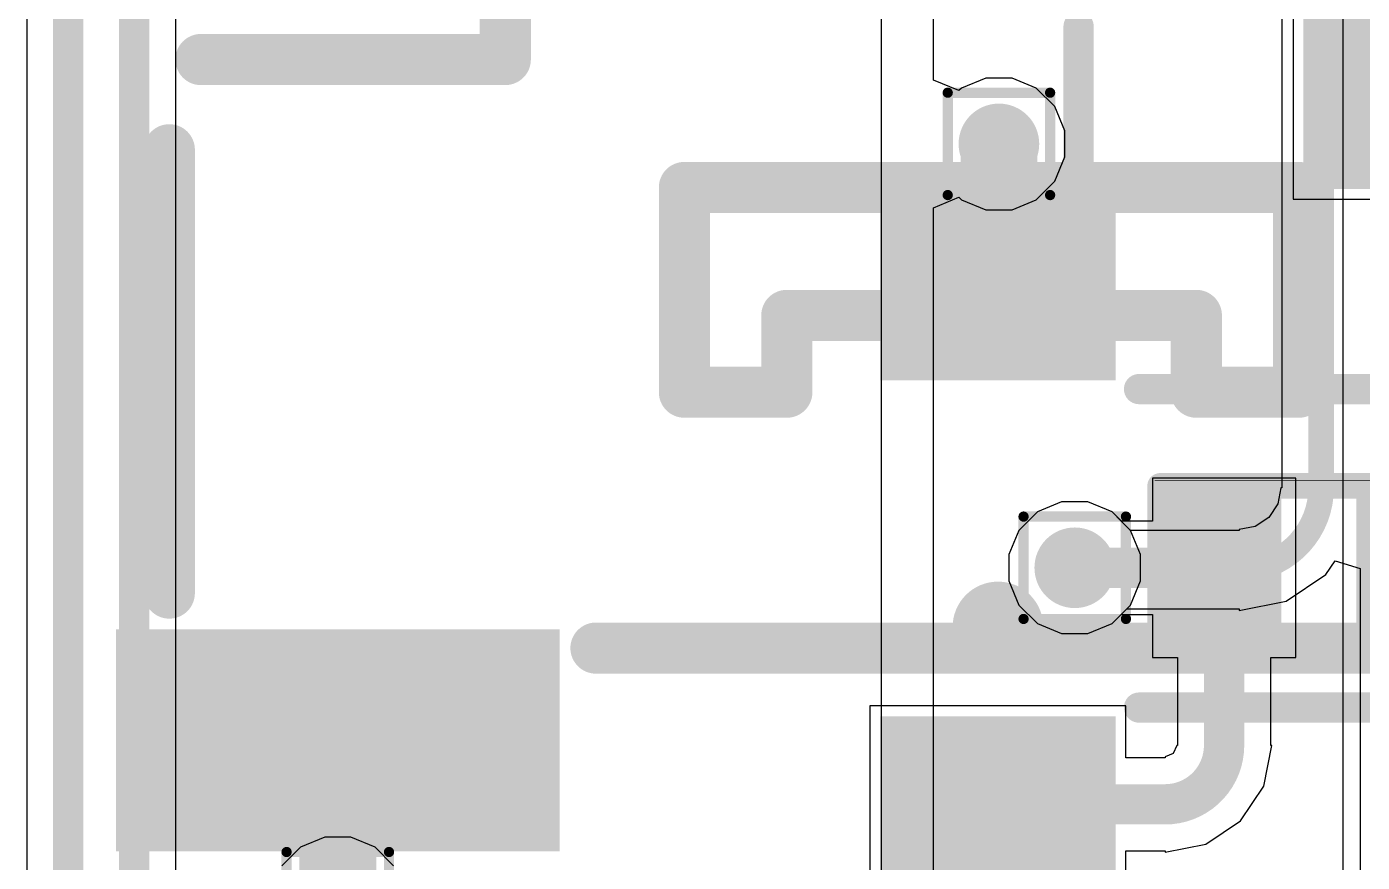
# Model space of a CAD drawing. Header units: inches. Extents: x -12 to 5355, y -7 to 5366.
# Drawn here: x 20.27 to 26.9, y 16.58 to 20.73 of the extents above; entities that cross this region are included whole.
import ezdxf

# ---------------------------------------------------------------- set-up
doc = ezdxf.new("R2010")
doc.units = ezdxf.units.IN
for name, color, linetype in [('BOTTOM LAYER', 5, 'Continuous'), ('Bottom Overlay', 54, 'Continuous'), ('Bottom Paste', 16, 'Continuous'), ('Bottom Solder', 6, 'Continuous'), ('Drill Drawing', 1, 'Continuous'), ('GROUND1', 16, 'Continuous'), ('GROUND2', 156, 'Continuous'), ('POWER', 76, 'Continuous'), ('SIGNAL', 90, 'Continuous'), ('TOP LAYER', 1, 'Continuous'), ('Top Overlay', 2, 'Continuous'), ('Top Paste', 8, 'Continuous'), ('Top Solder', 216, 'Continuous'), ('Via Holes', 16, 'Continuous')]:
    doc.layers.add(name, color=color, linetype=linetype)

# ---------------------------------------------------------------- blocks, each defined once
blk = doc.blocks.new('XUNPU_SMN_303_B_54')
at = {"layer": 'BOTTOM LAYER'}
blk.add_hatch(color=5, dxfattribs=at).paths.add_polyline_path([(5.38, -4.38), (6.38, -4.38), (6.38, -6.48), (5.38, -6.48)])
at = {"layer": 'Bottom Paste'}
blk.add_hatch(color=16, dxfattribs=at).paths.add_polyline_path([(5.38, -4.38), (6.38, -4.38), (6.38, -6.48), (5.38, -6.48)])
at = {"layer": 'Bottom Solder'}
blk.add_hatch(color=6, dxfattribs=at).paths.add_polyline_path([(5.3292, -4.3292), (6.4308, -4.3292), (6.4308, -6.5308), (5.3292, -6.5308)])
at = {"layer": 'Bottom Overlay'}
for points in [[(5.4218, -4.1489, 0.254, 0.254, 0), (5.4219, 5.2888, 0.254, 0.254, 0)], [(4.1518, -0.662, 0.254, 0.254, 0), (3.1358, -0.662, 0.254, 0.254, 0)], [(3.1358, -3.71, 0.254, 0.254, 0), (3.1358, -0.662, 0.254, 0.254, 0)], [(4.1518, -1.17, 0.254, 0.254, 0), (4.1518, -0.662, 0.254, 0.254, 0)], [(3.7708, -3.202, 0.254, 0.254, 0), (3.7708, -1.17, 0.254, 0.254, 0)], [(4.1518, -1.17, 0.254, 0.254, 0), (3.7708, -1.17, 0.254, 0.254, 0)], [(4.1518, -3.202, 0.254, 0.254, 0), (3.7708, -3.202, 0.254, 0.254, 0)], [(4.1518, -3.71, 0.254, 0.254, 0), (4.1518, -3.202, 0.254, 0.254, 0)], [(4.1518, -3.71, 0.254, 0.254, 0), (3.1358, -3.71, 0.254, 0.254, 0)], [(2.5008, -4.599, 0.254, 0.254, 0), (1.2308, -4.599, 0.254, 0.254, 0)], [(2.5008, -6.1089, 0.254, 0.254, 0), (2.5008, -4.599, 0.254, 0.254, 0)], [(2.5008, -6.1089, 0.254, 0.254, 0), (2.5008, -4.599, 0.254, 0.254, 0)], [(5.1487, -6.266, 0.254, 0.254, 0), (2.9487, -6.266, 0.254, 0.254, 0)]]:
    blk.add_lwpolyline(points, format="xyseb", dxfattribs=at)
for points in [[(3.0723, -0.662, 0.127, 0.127, 1), (3.1993, -0.662, 0.127, 0.127, 1)], [(3.0723, -0.662, 0.127, 0.127, 1), (3.1993, -0.662, 0.127, 0.127, 1)], [(4.0883, -0.662, 0.127, 0.127, 1), (4.2153, -0.662, 0.127, 0.127, 1)], [(4.0883, -0.662, 0.127, 0.127, 1), (4.2153, -0.662, 0.127, 0.127, 1)], [(3.7073, -1.17, 0.127, 0.127, 1), (3.8343, -1.17, 0.127, 0.127, 1)], [(3.7073, -1.17, 0.127, 0.127, 1), (3.8343, -1.17, 0.127, 0.127, 1)], [(4.0883, -1.17, 0.127, 0.127, 1), (4.2153, -1.17, 0.127, 0.127, 1)], [(4.0883, -1.17, 0.127, 0.127, 1), (4.2153, -1.17, 0.127, 0.127, 1)], [(3.7073, -3.202, 0.127, 0.127, 1), (3.8343, -3.202, 0.127, 0.127, 1)], [(3.7073, -3.202, 0.127, 0.127, 1), (3.8343, -3.202, 0.127, 0.127, 1)], [(4.0883, -3.202, 0.127, 0.127, 1), (4.2153, -3.202, 0.127, 0.127, 1)], [(4.0883, -3.202, 0.127, 0.127, 1), (4.2153, -3.202, 0.127, 0.127, 1)], [(3.0723, -3.71, 0.127, 0.127, 1), (3.1993, -3.71, 0.127, 0.127, 1)], [(3.0723, -3.71, 0.127, 0.127, 1), (3.1993, -3.71, 0.127, 0.127, 1)], [(4.0883, -3.71, 0.127, 0.127, 1), (4.2153, -3.71, 0.127, 0.127, 1)], [(4.0883, -3.71, 0.127, 0.127, 1), (4.2153, -3.71, 0.127, 0.127, 1)], [(5.3583, -4.1489, 0.127, 0.127, 1), (5.4853, -4.1489, 0.127, 0.127, 1)], [(2.4373, -4.599, 0.127, 0.127, 1), (2.5643, -4.599, 0.127, 0.127, 1)], [(2.4373, -4.599, 0.127, 0.127, 1), (2.5643, -4.599, 0.127, 0.127, 1)], [(2.4373, -4.599, 0.127, 0.127, 1), (2.5643, -4.599, 0.127, 0.127, 1)], [(2.4373, -6.1089, 0.127, 0.127, 1), (2.5643, -6.1089, 0.127, 0.127, 1)], [(2.4373, -6.1089, 0.127, 0.127, 1), (2.5643, -6.1089, 0.127, 0.127, 1)], [(2.8852, -6.266, 0.127, 0.127, 1), (3.0122, -6.266, 0.127, 0.127, 1)], [(5.0852, -6.266, 0.127, 0.127, 1), (5.2122, -6.266, 0.127, 0.127, 1)]]:
    blk.add_lwpolyline(points, format="xyseb", close=True, dxfattribs=at)
blk = doc.blocks.new('R___0402_62')
at = {"layer": 'TOP LAYER'}
for points in [[(-0.6985, -0.3175), (-0.6985, 0.3175), (-0.2413, 0.3175), (-0.2413, -0.3175)], [(0.2413, -0.3175), (0.2413, 0.3175), (0.6985, 0.3175), (0.6985, -0.3175)]]:
    blk.add_hatch(color=1, dxfattribs=at).paths.add_polyline_path(points)
at = {"layer": 'Top Paste'}
for points in [[(-0.6985, -0.3175), (-0.6985, 0.3175), (-0.2413, 0.3175), (-0.2413, -0.3175)], [(0.2413, -0.3175), (0.2413, 0.3175), (0.6985, 0.3175), (0.6985, -0.3175)]]:
    blk.add_hatch(color=8, dxfattribs=at).paths.add_polyline_path(points)
at = {"layer": 'Top Solder'}
for points in [[(-0.7535, -0.3725), (-0.7535, 0.3725), (-0.1863, 0.3725), (-0.1863, -0.3725)], [(0.1863, -0.3725), (0.1863, 0.3725), (0.7535, 0.3725), (0.7535, -0.3725)]]:
    blk.add_hatch(color=216, dxfattribs=at).paths.add_polyline_path(points)
at = {"layer": 'Top Overlay'}
for points in [[(0.7874, 0.4064, 0.127, 0.127, 0), (-0.7874, 0.4064, 0.127, 0.127, 0)], [(-0.7874, 0.4064, 0.127, 0.127, 0), (-0.7874, -0.4064, 0.127, 0.127, 0)], [(0.7874, 0.4064, 0.127, 0.127, 0), (0.7874, -0.4064, 0.127, 0.127, 0)], [(0.7874, -0.4064, 0.127, 0.127, 0), (-0.7874, -0.4064, 0.127, 0.127, 0)], [(0.8128, -0.4318, 0.00323, 0.00323, 0), (-0.8128, -0.4318, 0.00323, 0.00323, 0)]]:
    blk.add_lwpolyline(points, format="xyseb", dxfattribs=at)
for points in [[(-0.8191, 0.4064, 0.0635, 0.0635, 1), (-0.7556, 0.4064, 0.0635, 0.0635, 1)], [(-0.8191, 0.4064, 0.0635, 0.0635, 1), (-0.7556, 0.4064, 0.0635, 0.0635, 1)], [(0.7556, 0.4064, 0.0635, 0.0635, 1), (0.8191, 0.4064, 0.0635, 0.0635, 1)], [(0.7556, 0.4064, 0.0635, 0.0635, 1), (0.8191, 0.4064, 0.0635, 0.0635, 1)], [(-0.8191, -0.4064, 0.0635, 0.0635, 1), (-0.7556, -0.4064, 0.0635, 0.0635, 1)], [(-0.8191, -0.4064, 0.0635, 0.0635, 1), (-0.7556, -0.4064, 0.0635, 0.0635, 1)], [(0.7556, -0.4064, 0.0635, 0.0635, 1), (0.8191, -0.4064, 0.0635, 0.0635, 1)], [(0.7556, -0.4064, 0.0635, 0.0635, 1), (0.8191, -0.4064, 0.0635, 0.0635, 1)], [(-0.8136, -0.4318, 0.00161, 0.00161, 1), (-0.812, -0.4318, 0.00161, 0.00161, 1)], [(0.812, -0.4318, 0.00161, 0.00161, 1), (0.8136, -0.4318, 0.00161, 0.00161, 1)]]:
    blk.add_lwpolyline(points, format="xyseb", close=True, dxfattribs=at)
blk = doc.blocks.new('SOT_23__67')
at = {"layer": 'TOP LAYER'}
for points in [[(0.569, 2.608), (1.331, 2.608), (1.331, 1.592), (0.569, 1.592)], [(-0.381, 0.508), (0.381, 0.508), (0.381, -0.508), (-0.381, -0.508)], [(1.519, 0.508), (2.281, 0.508), (2.281, -0.508), (1.519, -0.508)]]:
    blk.add_hatch(color=1, dxfattribs=at).paths.add_polyline_path(points)
at = {"layer": 'Top Paste'}
for points in [[(0.569, 2.608), (1.331, 2.608), (1.331, 1.592), (0.569, 1.592)], [(-0.381, 0.508), (0.381, 0.508), (0.381, -0.508), (-0.381, -0.508)], [(1.519, 0.508), (2.281, 0.508), (2.281, -0.508), (1.519, -0.508)]]:
    blk.add_hatch(color=8, dxfattribs=at).paths.add_polyline_path(points)
at = {"layer": 'Top Solder'}
for points in [[(0.4928, 2.6842), (1.4072, 2.6842), (1.4072, 1.5158), (0.4928, 1.5158)], [(-0.4572, 0.5842), (0.4572, 0.5842), (0.4572, -0.5842), (-0.4572, -0.5842)], [(1.4428, 0.5842), (2.3572, 0.5842), (2.3572, -0.5842), (1.4428, -0.5842)]]:
    blk.add_hatch(color=216, dxfattribs=at).paths.add_polyline_path(points)
at = {"layer": 'Top Overlay'}
for points in [[(-0.5, 0.7, 0.15, 0.15, 0), (-0.5, 2, 0.15, 0.15, 0)], [(0.4, 2, 0.15, 0.15, 0), (-0.5, 2, 0.15, 0.15, 0)], [(2.4, 2, 0.15, 0.15, 0), (1.5, 2, 0.15, 0.15, 0)], [(2.4, 0.7, 0.15, 0.15, 0), (2.4, 2, 0.15, 0.15, 0)], [(1.3, 0.4, 0.15, 0.15, 0), (0.6, 0.4, 0.15, 0.15, 0)]]:
    blk.add_lwpolyline(points, format="xyseb", dxfattribs=at)
for points in [[(-0.5375, 2, 0.075, 0.075, 1), (-0.4625, 2, 0.075, 0.075, 1)], [(-0.5375, 2, 0.075, 0.075, 1), (-0.4625, 2, 0.075, 0.075, 1)], [(0.3625, 2, 0.075, 0.075, 1), (0.4375, 2, 0.075, 0.075, 1)], [(1.4625, 2, 0.075, 0.075, 1), (1.5375, 2, 0.075, 0.075, 1)], [(2.3625, 2, 0.075, 0.075, 1), (2.4375, 2, 0.075, 0.075, 1)], [(2.3625, 2, 0.075, 0.075, 1), (2.4375, 2, 0.075, 0.075, 1)], [(-0.5375, 0.7, 0.075, 0.075, 1), (-0.4625, 0.7, 0.075, 0.075, 1)], [(2.3625, 0.7, 0.075, 0.075, 1), (2.4375, 0.7, 0.075, 0.075, 1)], [(0.5625, 0.4, 0.075, 0.075, 1), (0.6375, 0.4, 0.075, 0.075, 1)], [(1.2625, 0.4, 0.075, 0.075, 1), (1.3375, 0.4, 0.075, 0.075, 1)], [(-0.8, 0, 0.25, 0.25, 1), (-1, 0, 0.25, 0.25, 1)], [(-1.0625, 0, 0.125, 0.125, 1), (-0.9375, 0, 0.125, 0.125, 1)], [(-0.8625, 0, 0.125, 0.125, 1), (-0.7375, 0, 0.125, 0.125, 1)]]:
    blk.add_lwpolyline(points, format="xyseb", close=True, dxfattribs=at)
blk = doc.blocks.new('SOT_23__68')
at = {"layer": 'TOP LAYER'}
for points in [[(0.569, 2.608), (1.331, 2.608), (1.331, 1.592), (0.569, 1.592)], [(-0.381, 0.508), (0.381, 0.508), (0.381, -0.508), (-0.381, -0.508)], [(1.519, 0.508), (2.281, 0.508), (2.281, -0.508), (1.519, -0.508)]]:
    blk.add_hatch(color=1, dxfattribs=at).paths.add_polyline_path(points)
at = {"layer": 'Top Paste'}
for points in [[(0.569, 2.608), (1.331, 2.608), (1.331, 1.592), (0.569, 1.592)], [(-0.381, 0.508), (0.381, 0.508), (0.381, -0.508), (-0.381, -0.508)], [(1.519, 0.508), (2.281, 0.508), (2.281, -0.508), (1.519, -0.508)]]:
    blk.add_hatch(color=8, dxfattribs=at).paths.add_polyline_path(points)
at = {"layer": 'Top Solder'}
for points in [[(0.4928, 2.6842), (1.4072, 2.6842), (1.4072, 1.5158), (0.4928, 1.5158)], [(-0.4572, 0.5842), (0.4572, 0.5842), (0.4572, -0.5842), (-0.4572, -0.5842)], [(1.4428, 0.5842), (2.3572, 0.5842), (2.3572, -0.5842), (1.4428, -0.5842)]]:
    blk.add_hatch(color=216, dxfattribs=at).paths.add_polyline_path(points)
at = {"layer": 'Top Overlay'}
for points in [[(0.4, 2, 0.15, 0.15, 0), (-0.5, 2, 0.15, 0.15, 0)], [(-0.5, 0.7, 0.15, 0.15, 0), (-0.5, 2, 0.15, 0.15, 0)], [(2.4, 2, 0.15, 0.15, 0), (1.5, 2, 0.15, 0.15, 0)], [(2.4, 0.7, 0.15, 0.15, 0), (2.4, 2, 0.15, 0.15, 0)], [(1.3, 0.4, 0.15, 0.15, 0), (0.6, 0.4, 0.15, 0.15, 0)]]:
    blk.add_lwpolyline(points, format="xyseb", dxfattribs=at)
for points in [[(-0.5375, 2, 0.075, 0.075, 1), (-0.4625, 2, 0.075, 0.075, 1)], [(-0.5375, 2, 0.075, 0.075, 1), (-0.4625, 2, 0.075, 0.075, 1)], [(0.3625, 2, 0.075, 0.075, 1), (0.4375, 2, 0.075, 0.075, 1)], [(1.4625, 2, 0.075, 0.075, 1), (1.5375, 2, 0.075, 0.075, 1)], [(2.3625, 2, 0.075, 0.075, 1), (2.4375, 2, 0.075, 0.075, 1)], [(2.3625, 2, 0.075, 0.075, 1), (2.4375, 2, 0.075, 0.075, 1)], [(-0.5375, 0.7, 0.075, 0.075, 1), (-0.4625, 0.7, 0.075, 0.075, 1)], [(2.3625, 0.7, 0.075, 0.075, 1), (2.4375, 0.7, 0.075, 0.075, 1)], [(0.5625, 0.4, 0.075, 0.075, 1), (0.6375, 0.4, 0.075, 0.075, 1)], [(1.2625, 0.4, 0.075, 0.075, 1), (1.3375, 0.4, 0.075, 0.075, 1)], [(-0.8, 0, 0.25, 0.25, 1), (-1, 0, 0.25, 0.25, 1)], [(-1.0625, 0, 0.125, 0.125, 1), (-0.9375, 0, 0.125, 0.125, 1)], [(-0.8625, 0, 0.125, 0.125, 1), (-0.7375, 0, 0.125, 0.125, 1)]]:
    blk.add_lwpolyline(points, format="xyseb", close=True, dxfattribs=at)

msp = doc.modelspace()

# ---------------------------------------------------------------- hatches: boundary and pattern name
at = {"layer": 'BOTTOM LAYER'}
h = msp.add_hatch(color=5, dxfattribs=at)
edge = h.paths.add_edge_path()
edge.add_arc((25.0952, 20.1434), 0.2, 0, 360)
h = msp.add_hatch(color=5, dxfattribs=at)
edge = h.paths.add_edge_path()
edge.add_arc((25.4715, 18.0397), 0.2, 0, 360)
at = {"layer": 'GROUND1'}
h = msp.add_hatch(color=16, dxfattribs=at)
edge = h.paths.add_edge_path()
edge.add_arc((25.0952, 20.1434), 0.2, 0, 360)
h = msp.add_hatch(color=16, dxfattribs=at)
edge = h.paths.add_edge_path()
edge.add_arc((25.4715, 18.0397), 0.2, 0, 360)
at = {"layer": 'GROUND2'}
h = msp.add_hatch(color=156, dxfattribs=at)
edge = h.paths.add_edge_path()
edge.add_arc((25.0952, 20.1434), 0.2, 0, 360)
h = msp.add_hatch(color=156, dxfattribs=at)
edge = h.paths.add_edge_path()
edge.add_arc((25.4715, 18.0397), 0.2, 0, 360)
at = {"layer": 'POWER'}
h = msp.add_hatch(color=76, dxfattribs=at)
edge = h.paths.add_edge_path()
edge.add_arc((25.0952, 20.1434), 0.2, 0, 360)
h = msp.add_hatch(color=76, dxfattribs=at)
edge = h.paths.add_edge_path()
edge.add_arc((25.4715, 18.0397), 0.2, 0, 360)
at = {"layer": 'SIGNAL'}
h = msp.add_hatch(color=90, dxfattribs=at)
edge = h.paths.add_edge_path()
edge.add_arc((25.0952, 20.1434), 0.2, 0, 360)
h = msp.add_hatch(color=90, dxfattribs=at)
edge = h.paths.add_edge_path()
edge.add_arc((25.4715, 18.0397), 0.2, 0, 360)
at = {"layer": 'TOP LAYER'}
h = msp.add_hatch(color=1, dxfattribs=at)
edge = h.paths.add_edge_path()
edge.add_arc((25.0952, 20.1434), 0.2, 0, 360)
h = msp.add_hatch(color=1, dxfattribs=at)
edge = h.paths.add_edge_path()
edge.add_arc((25.4715, 18.0397), 0.2, 0, 360)
at = {"layer": 'Via Holes'}
h = msp.add_hatch(color=7, dxfattribs=at)
edge = h.paths.add_edge_path()
edge.add_arc((25.0952, 20.1434), 0.1, 0, 360)
h = msp.add_hatch(color=7, dxfattribs=at)
edge = h.paths.add_edge_path()
edge.add_arc((25.4715, 18.0397), 0.1, 0, 360)

# ---------------------------------------------------------------- linework, layer by layer
at = {"layer": 'BOTTOM LAYER'}
for p, q in [((26.8021, 29.3861), (26.8021, 15.3123)), ((25.4065, 18.3667), (25.2863, 18.3169)), ((25.5366, 18.3667), (25.4065, 18.3667)), ((25.6568, 18.3169), (25.5366, 18.3667)), ((25.2863, 18.3169), (25.1943, 18.2249)), ((25.7487, 18.2249), (25.6568, 18.3169)), ((25.1943, 18.2249), (25.1445, 18.1048)), ((25.7985, 18.1048), (25.7487, 18.2249)), ((25.1445, 18.1048), (25.1445, 17.9747)), ((25.7985, 17.9747), (25.7985, 18.1048)), ((25.1445, 17.9747), (25.1943, 17.8545)), ((25.7487, 17.8545), (25.7985, 17.9747)), ((25.1943, 17.8545), (25.2863, 17.7625)), ((25.6568, 17.7625), (25.7487, 17.8545)), ((25.2863, 17.7625), (25.4065, 17.7127)), ((25.5366, 17.7127), (25.6568, 17.7625)), ((25.4065, 17.7127), (25.5366, 17.7127))]:
    msp.add_line(p, q, dxfattribs=at)
msp.add_lwpolyline([(21.8148, 16.3751, 0.381, 0.381, 0), (21.8148, 17.1829, 0.381, 0.381, 0)], format="xyseb", dxfattribs=at)
msp.add_lwpolyline([(21.7196, 17.1829, 0.1905, 0.1905, 1), (21.9101, 17.1829, 0.1905, 0.1905, 1)], format="xyseb", close=True, dxfattribs=at)
at = {"layer": 'Drill Drawing'}
for points in [[(24.8412, 20.3974, 0.0508, 0.0508, 0), (25.3492, 20.3974, 0.0508, 0.0508, 0)], [(24.8412, 19.8894, 0.0508, 0.0508, 0), (24.8412, 20.3974, 0.0508, 0.0508, 0)], [(25.3492, 19.8894, 0.0508, 0.0508, 0), (25.3492, 20.3974, 0.0508, 0.0508, 0)], [(24.8412, 19.8894, 0.0508, 0.0508, 0), (25.3492, 19.8894, 0.0508, 0.0508, 0)], [(25.2175, 18.2937, 0.0508, 0.0508, 0), (25.7255, 18.2937, 0.0508, 0.0508, 0)], [(25.2175, 17.7857, 0.0508, 0.0508, 0), (25.2175, 18.2937, 0.0508, 0.0508, 0)], [(25.7255, 17.7857, 0.0508, 0.0508, 0), (25.7255, 18.2937, 0.0508, 0.0508, 0)], [(25.2175, 17.7857, 0.0508, 0.0508, 0), (25.7255, 17.7857, 0.0508, 0.0508, 0)], [(21.5608, 16.6291, 0.0508, 0.0508, 0), (22.0688, 16.6291, 0.0508, 0.0508, 0)], [(21.5608, 16.1211, 0.0508, 0.0508, 0), (21.5608, 16.6291, 0.0508, 0.0508, 0)], [(22.0688, 16.1211, 0.0508, 0.0508, 0), (22.0688, 16.6291, 0.0508, 0.0508, 0)]]:
    msp.add_lwpolyline(points, format="xyseb", dxfattribs=at)
for points in [[(24.8285, 20.3974, 0.0254, 0.0254, 1), (24.8539, 20.3974, 0.0254, 0.0254, 1)], [(24.8285, 20.3974, 0.0254, 0.0254, 1), (24.8539, 20.3974, 0.0254, 0.0254, 1)], [(25.3365, 20.3974, 0.0254, 0.0254, 1), (25.3619, 20.3974, 0.0254, 0.0254, 1)], [(25.3365, 20.3974, 0.0254, 0.0254, 1), (25.3619, 20.3974, 0.0254, 0.0254, 1)], [(24.8285, 19.8894, 0.0254, 0.0254, 1), (24.8539, 19.8894, 0.0254, 0.0254, 1)], [(24.8285, 19.8894, 0.0254, 0.0254, 1), (24.8539, 19.8894, 0.0254, 0.0254, 1)], [(25.3365, 19.8894, 0.0254, 0.0254, 1), (25.3619, 19.8894, 0.0254, 0.0254, 1)], [(25.3365, 19.8894, 0.0254, 0.0254, 1), (25.3619, 19.8894, 0.0254, 0.0254, 1)], [(25.2048, 18.2937, 0.0254, 0.0254, 1), (25.2302, 18.2937, 0.0254, 0.0254, 1)], [(25.2048, 18.2937, 0.0254, 0.0254, 1), (25.2302, 18.2937, 0.0254, 0.0254, 1)], [(25.7128, 18.2937, 0.0254, 0.0254, 1), (25.7382, 18.2937, 0.0254, 0.0254, 1)], [(25.7128, 18.2937, 0.0254, 0.0254, 1), (25.7382, 18.2937, 0.0254, 0.0254, 1)], [(25.2048, 17.7857, 0.0254, 0.0254, 1), (25.2302, 17.7857, 0.0254, 0.0254, 1)], [(25.2048, 17.7857, 0.0254, 0.0254, 1), (25.2302, 17.7857, 0.0254, 0.0254, 1)], [(25.7128, 17.7857, 0.0254, 0.0254, 1), (25.7382, 17.7857, 0.0254, 0.0254, 1)], [(25.7128, 17.7857, 0.0254, 0.0254, 1), (25.7382, 17.7857, 0.0254, 0.0254, 1)], [(21.5481, 16.6291, 0.0254, 0.0254, 1), (21.5735, 16.6291, 0.0254, 0.0254, 1)], [(21.5481, 16.6291, 0.0254, 0.0254, 1), (21.5735, 16.6291, 0.0254, 0.0254, 1)], [(22.0561, 16.6291, 0.0254, 0.0254, 1), (22.0815, 16.6291, 0.0254, 0.0254, 1)], [(22.0561, 16.6291, 0.0254, 0.0254, 1), (22.0815, 16.6291, 0.0254, 0.0254, 1)]]:
    msp.add_lwpolyline(points, format="xyseb", close=True, dxfattribs=at)
at = {"layer": 'GROUND1'}
for p, q in [((25.4065, 18.3667), (25.2863, 18.3169)), ((25.5366, 18.3667), (25.4065, 18.3667)), ((25.6568, 18.3169), (25.5366, 18.3667)), ((25.2863, 18.3169), (25.1943, 18.2249)), ((25.7487, 18.2249), (25.6568, 18.3169)), ((25.1943, 18.2249), (25.1445, 18.1048)), ((25.7985, 18.1048), (25.7487, 18.2249)), ((25.1445, 18.1048), (25.1445, 17.9747)), ((25.7985, 17.9747), (25.7985, 18.1048)), ((25.1445, 17.9747), (25.1943, 17.8545)), ((25.7487, 17.8545), (25.7985, 17.9747)), ((25.1943, 17.8545), (25.2863, 17.7625)), ((25.6568, 17.7625), (25.7487, 17.8545)), ((25.2863, 17.7625), (25.4065, 17.7127)), ((25.5366, 17.7127), (25.6568, 17.7625)), ((25.4065, 17.7127), (25.5366, 17.7127))]:
    msp.add_line(p, q, dxfattribs=at)
at = {"layer": 'GROUND2'}
for p, q in [((25.4065, 18.3667), (25.2863, 18.3169)), ((25.5366, 18.3667), (25.4065, 18.3667)), ((25.6568, 18.3169), (25.5366, 18.3667)), ((25.2863, 18.3169), (25.1943, 18.2249)), ((25.7487, 18.2249), (25.6568, 18.3169)), ((25.1943, 18.2249), (25.1445, 18.1048)), ((25.7985, 18.1048), (25.7487, 18.2249)), ((25.1445, 18.1048), (25.1445, 17.9747)), ((25.7985, 17.9747), (25.7985, 18.1048)), ((25.1445, 17.9747), (25.1943, 17.8545)), ((25.7487, 17.8545), (25.7985, 17.9747)), ((25.1943, 17.8545), (25.2863, 17.7625)), ((25.6568, 17.7625), (25.7487, 17.8545)), ((25.2863, 17.7625), (25.4065, 17.7127)), ((25.5366, 17.7127), (25.6568, 17.7625)), ((25.4065, 17.7127), (25.5366, 17.7127))]:
    msp.add_line(p, q, dxfattribs=at)
at = {"layer": 'POWER'}
for p, q in [((24.511, 23.4754), (24.511, 13.8176)), ((24.77, 20.4602), (24.77, 23.4754)), ((24.897, 20.4076), (24.77, 20.4602)), ((24.91, 20.4206), (24.897, 20.4076)), ((25.0302, 20.4704), (24.91, 20.4206)), ((25.1602, 20.4704), (25.0302, 20.4704)), ((25.2804, 20.4206), (25.1602, 20.4704)), ((25.3724, 20.3286), (25.2804, 20.4206)), ((25.4222, 20.2084), (25.3724, 20.3286)), ((25.4222, 20.0784), (25.4222, 20.2084)), ((25.3724, 19.9582), (25.4222, 20.0784)), ((25.2804, 19.8662), (25.3724, 19.9582)), ((24.77, 19.8266), (24.897, 19.8792)), ((24.77, 15.9796), (24.77, 19.8266)), ((24.897, 19.8792), (24.91, 19.8662)), ((24.91, 19.8662), (25.0302, 19.8164)), ((25.0302, 19.8164), (25.1602, 19.8164)), ((25.1602, 19.8164), (25.2804, 19.8662)), ((25.4065, 18.3667), (25.2863, 18.3169)), ((25.5366, 18.3667), (25.4065, 18.3667)), ((25.6568, 18.3169), (25.5366, 18.3667)), ((25.2863, 18.3169), (25.1943, 18.2249)), ((25.7487, 18.2249), (25.6568, 18.3169)), ((25.1943, 18.2249), (25.1445, 18.1048)), ((25.7985, 18.1048), (25.7487, 18.2249)), ((25.1445, 18.1048), (25.1445, 17.9747)), ((25.7985, 17.9747), (25.7985, 18.1048)), ((25.1445, 17.9747), (25.1943, 17.8545)), ((25.7487, 17.8545), (25.7985, 17.9747)), ((25.1943, 17.8545), (25.2863, 17.7625)), ((25.6568, 17.7625), (25.7487, 17.8545)), ((25.2863, 17.7625), (25.4065, 17.7127)), ((25.5366, 17.7127), (25.6568, 17.7625)), ((25.4065, 17.7127), (25.5366, 17.7127)), ((21.7498, 16.7021), (21.6296, 16.6523)), ((21.8799, 16.7021), (21.7498, 16.7021)), ((22, 16.6523), (21.8799, 16.7021)), ((21.6296, 16.6523), (21.5376, 16.5604)), ((22.092, 16.5604), (22, 16.6523))]:
    msp.add_line(p, q, dxfattribs=at)
at = {"layer": 'SIGNAL'}
for p, q in [((26.4997, 23.9016), (26.4997, 18.436)), ((26.4947, 18.436), (26.4789, 18.3569)), ((26.4997, 18.436), (26.4947, 18.436)), ((25.4065, 18.3667), (25.2863, 18.3169)), ((25.5366, 18.3667), (25.4065, 18.3667)), ((25.6568, 18.3169), (25.5366, 18.3667)), ((26.4789, 18.3569), (26.4341, 18.2898)), ((25.2863, 18.3169), (25.1943, 18.2249)), ((25.7487, 18.2249), (25.6568, 18.3169)), ((25.1943, 18.2249), (25.1445, 18.1048)), ((25.749, 18.2243), (25.7487, 18.2249)), ((26.288, 18.2243), (25.749, 18.2243)), ((26.3671, 18.245), (26.288, 18.2293)), ((26.288, 18.2293), (26.288, 18.2243)), ((26.4341, 18.2898), (26.3671, 18.245)), ((25.1445, 18.1048), (25.1445, 17.9747)), ((26.718, 18.006), (26.7634, 18.0739)), ((26.7634, 18.0739), (26.8884, 18.036)), ((26.8884, 18.036), (26.8884, 13.9631)), ((25.1445, 17.9747), (25.1943, 17.8545)), ((26.5207, 17.8742), (26.718, 18.006)), ((25.1943, 17.8545), (25.2863, 17.7625)), ((25.6568, 17.7625), (25.7301, 17.8358)), ((25.7301, 17.8358), (26.288, 17.8358)), ((26.288, 17.8279), (26.5207, 17.8742)), ((26.288, 17.8358), (26.288, 17.8279)), ((25.2863, 17.7625), (25.4065, 17.7127)), ((25.5366, 17.7127), (25.6568, 17.7625)), ((25.4065, 17.7127), (25.5366, 17.7127))]:
    msp.add_line(p, q, dxfattribs=at)
for points in [[(26.6939, 18.436, 0.127, 0.127, 0), (26.6939, 23.9016, 0.127, 0.127, 0)], [(26.6939, 18.436, 0.127, 0.127, -0.414214), (26.288, 18.0301, 0.127, 0.127, 0)], [(25.4715, 18.0301, 0.127, 0.127, 0), (25.4715, 18.0397, 0.127, 0.127, 0)], [(25.4715, 18.0301, 0.127, 0.127, 0), (26.288, 18.0301, 0.127, 0.127, 0)]]:
    msp.add_lwpolyline(points, format="xyseb", dxfattribs=at)
for points in [[(26.6622, 18.436, 0.0635, 0.0635, 1), (26.7257, 18.436, 0.0635, 0.0635, 1)], [(26.6622, 18.436, 0.0635, 0.0635, 1), (26.7257, 18.436, 0.0635, 0.0635, 1)], [(25.4398, 18.0397, 0.0635, 0.0635, 1), (25.5033, 18.0397, 0.0635, 0.0635, 1)], [(25.4398, 18.0301, 0.0635, 0.0635, 1), (25.5033, 18.0301, 0.0635, 0.0635, 1)], [(25.4398, 18.0301, 0.0635, 0.0635, 1), (25.5033, 18.0301, 0.0635, 0.0635, 1)], [(26.2562, 18.0301, 0.0635, 0.0635, 1), (26.3197, 18.0301, 0.0635, 0.0635, 1)], [(26.2562, 18.0301, 0.0635, 0.0635, 1), (26.3197, 18.0301, 0.0635, 0.0635, 1)]]:
    msp.add_lwpolyline(points, format="xyseb", close=True, dxfattribs=at)
at = {"layer": 'TOP LAYER'}
for p, q in [((20.2713, 26.8733), (20.2713, 11.7797)), ((21.0107, 13.6578), (21.0107, 26.7463)), ((26.5555, 20.8845), (26.5555, 19.8685)), ((26.5555, 19.8685), (27.8255, 19.8685)), ((26.5682, 18.4842), (25.857, 18.4842)), ((25.857, 18.4842), (25.857, 18.2712)), ((26.5682, 17.5952), (26.5682, 18.4842)), ((25.4065, 18.3667), (25.2863, 18.3169)), ((25.5366, 18.3667), (25.4065, 18.3667)), ((25.6568, 18.3169), (25.5366, 18.3667)), ((25.2863, 18.3169), (25.1943, 18.2249)), ((25.7025, 18.2712), (25.6568, 18.3169)), ((25.1943, 18.2249), (25.1445, 18.1048)), ((25.857, 18.2712), (25.7025, 18.2712)), ((25.1445, 18.1048), (25.1445, 17.9747)), ((25.1445, 17.9747), (25.1943, 17.8545)), ((25.1943, 17.8545), (25.2863, 17.7625)), ((25.2863, 17.7625), (25.4065, 17.7127)), ((25.5366, 17.7127), (25.6568, 17.7625)), ((25.6568, 17.7625), (25.7025, 17.8083)), ((25.7025, 17.8083), (25.857, 17.8083)), ((25.857, 17.8083), (25.857, 17.5952)), ((25.4065, 17.7127), (25.5366, 17.7127)), ((25.857, 17.5952), (25.9811, 17.5952)), ((25.9811, 17.5952), (25.9811, 17.1583)), ((26.444, 17.1583), (26.444, 17.5952)), ((26.444, 17.5952), (26.5682, 17.5952)), ((25.7255, 17.3539), (24.4555, 17.3539)), ((24.4555, 17.3539), (24.4555, 16.3379)), ((25.7255, 17.097), (25.7255, 17.3539)), ((25.9605, 17.1177), (25.9199, 17.1009)), ((25.9199, 17.1009), (25.9199, 17.097)), ((25.9773, 17.1583), (25.9605, 17.1177)), ((25.9811, 17.1583), (25.9773, 17.1583)), ((26.4094, 16.9555), (26.4498, 17.1583)), ((26.4498, 17.1583), (26.444, 17.1583)), ((25.9199, 17.097), (25.7255, 17.097)), ((26.2946, 16.7836), (26.4094, 16.9555)), ((26.1227, 16.6688), (26.2946, 16.7836)), ((25.7255, 16.3379), (25.7255, 16.6342)), ((25.7255, 16.6342), (25.9199, 16.6342)), ((25.9199, 16.6284), (26.1227, 16.6688)), ((25.9199, 16.6342), (25.9199, 16.6284))]:
    msp.add_line(p, q, dxfattribs=at)
for points in [[(20.4772, 11.7239, 0.1499, 0.1499, 0), (20.4772, 26.8733, 0.1499, 0.1499, 0)], [(20.8048, 11.7239, 0.1499, 0.1499, 0), (20.8048, 26.8733, 0.1499, 0.1499, 0)], [(25.0952, 19.4265, 0.381, 0.381, 0), (25.0952, 20.1434, 0.381, 0.381, 0)], [(25.4715, 18.0397, 0.2, 0.2, 0), (26.2126, 18.0397, 0.2, 0.2, 0)], [(26.2126, 17.1583, 0.2, 0.2, 0), (26.2126, 18.0397, 0.2, 0.2, 0)], [(26.2126, 17.1583, 0.2, 0.2, -0.414214), (25.9199, 16.8656, 0.2, 0.2, 0)], [(25.0905, 16.8459, 0.2, 0.2, 0), (25.1102, 16.8656, 0.2, 0.2, 0)], [(25.1102, 16.8656, 0.2, 0.2, 0), (25.9199, 16.8656, 0.2, 0.2, 0)]]:
    msp.add_lwpolyline(points, format="xyseb", dxfattribs=at)
for points in [[(24.9999, 20.1434, 0.1905, 0.1905, 1), (25.1904, 20.1434, 0.1905, 0.1905, 1)], [(24.9999, 19.4265, 0.1905, 0.1905, 1), (25.1904, 19.4265, 0.1905, 0.1905, 1)], [(25.4215, 18.0397, 0.1, 0.1, 1), (25.5215, 18.0397, 0.1, 0.1, 1)], [(26.1626, 18.0397, 0.1, 0.1, 1), (26.2626, 18.0397, 0.1, 0.1, 1)], [(26.1626, 18.0397, 0.1, 0.1, 1), (26.2626, 18.0397, 0.1, 0.1, 1)], [(26.1626, 17.1583, 0.1, 0.1, 1), (26.2626, 17.1583, 0.1, 0.1, 1)], [(26.1626, 17.1583, 0.1, 0.1, 1), (26.2626, 17.1583, 0.1, 0.1, 1)], [(25.0602, 16.8656, 0.1, 0.1, 1), (25.1602, 16.8656, 0.1, 0.1, 1)], [(25.0602, 16.8656, 0.1, 0.1, 1), (25.1602, 16.8656, 0.1, 0.1, 1)], [(25.8699, 16.8656, 0.1, 0.1, 1), (25.9699, 16.8656, 0.1, 0.1, 1)], [(25.8699, 16.8656, 0.1, 0.1, 1), (25.9699, 16.8656, 0.1, 0.1, 1)], [(25.0405, 16.8459, 0.1, 0.1, 1), (25.1405, 16.8459, 0.1, 0.1, 1)]]:
    msp.add_lwpolyline(points, format="xyseb", close=True, dxfattribs=at)

# ---------------------------------------------------------------- block references
for name, p, rotation in [('XUNPU_SMN_303_B_54', (27.2448, 23.0629), 270), ('SOT_23__67', (25.0905, 21.3265), 270), ('R___0402_62', (26.6825, 18.0397), 180), ('SOT_23__68', (25.0905, 16.8459), 270)]:
    msp.add_blockref(name, p, dxfattribs=dict(rotation=rotation))

doc.saveas('drawing.dxf')
